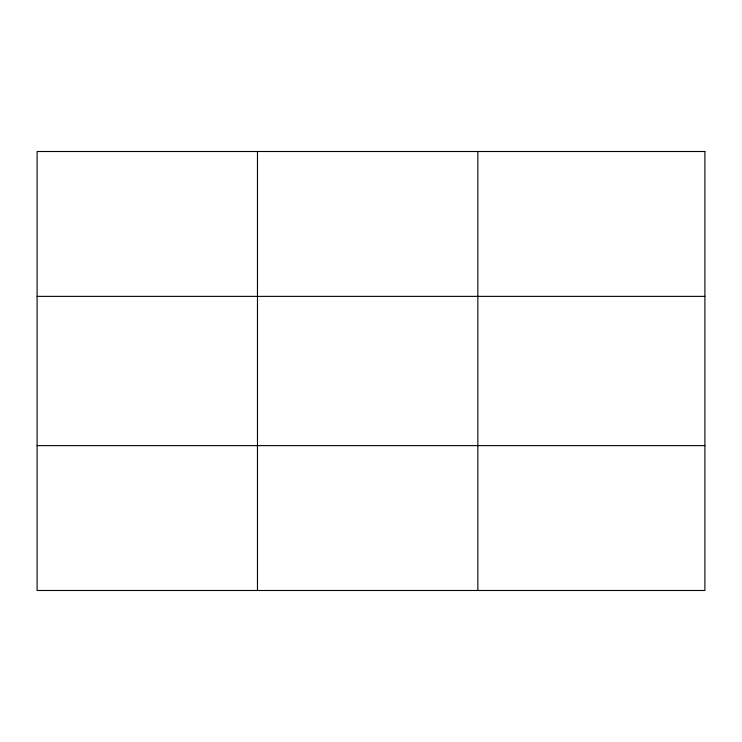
<?xml version="1.0" encoding="UTF-8"?>
<svg xmlns="http://www.w3.org/2000/svg" width="742" height="742" viewBox="0 0 742 742"><rect width="100%" height="100%" fill="white"/><g stroke="black" fill="none" stroke-linecap="round" stroke-linejoin="round"><path stroke-width="1.11" d="M477.848 151.516L477.848 590.484M37.1 296.373L704.9 296.373M37.1 445.627L704.9 445.627M257.474 151.516L257.474 590.484M704.9 151.516L704.9 590.484L37.1 590.484L37.1 151.516L704.9 151.516"/></g></svg>
